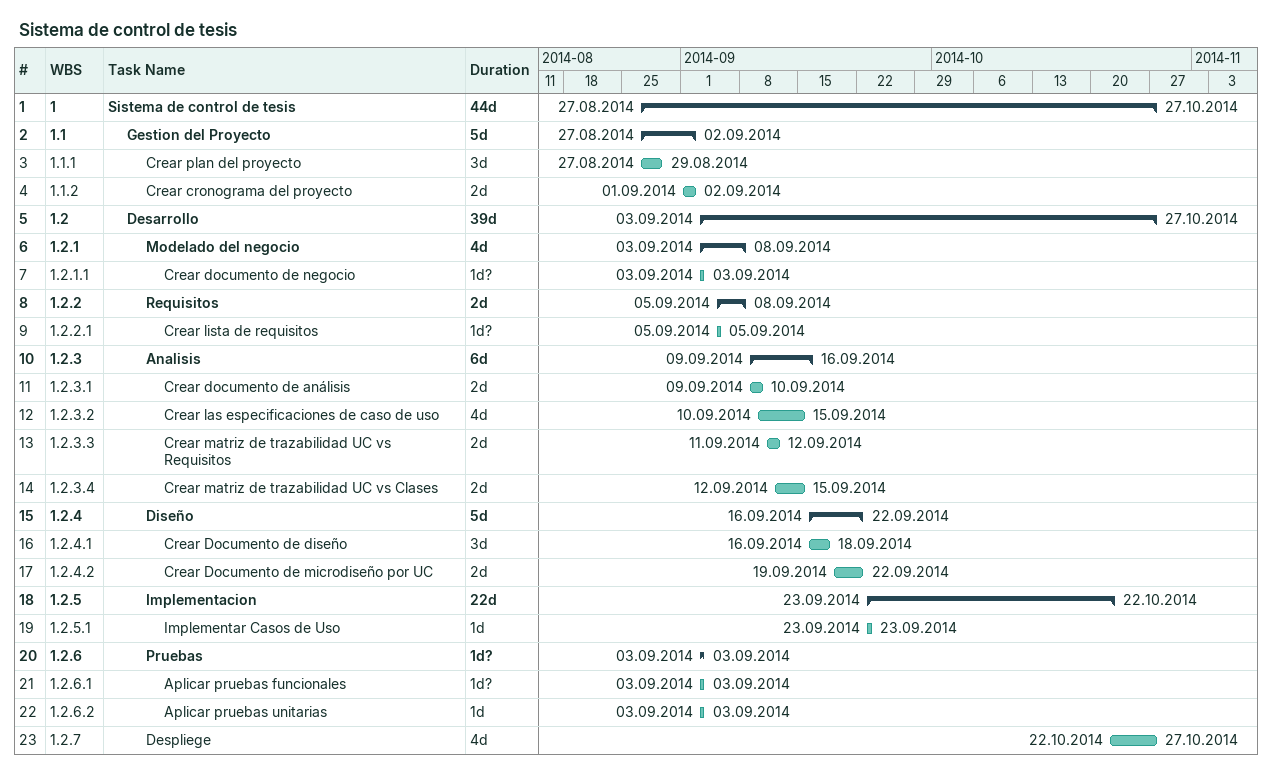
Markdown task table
Sistema de control de tesis

| ID | WBS | Task | Duration | Start | Finish |
|---|---|---|---|---|---|
| 1 | 1 | **Sistema de control de tesis** | 44d | 2014-08-27 | 2014-10-27 |
| 2 | 1.1 | **Gestion del Proyecto** | 5d | 2014-08-27 | 2014-09-02 |
| 3 | 1.1.1 | Crear plan del proyecto | 3d | 2014-08-27 | 2014-08-29 |
| 4 | 1.1.2 | Crear cronograma del proyecto | 2d | 2014-09-01 | 2014-09-02 |
| 5 | 1.2 | **Desarrollo** | 39d | 2014-09-03 | 2014-10-27 |
| 6 | 1.2.1 | **Modelado del negocio** | 4d | 2014-09-03 | 2014-09-08 |
| 7 | 1.2.1.1 | Crear documento de negocio | 1d? | 2014-09-03 | 2014-09-03 |
| 8 | 1.2.2 | **Requisitos** | 2d | 2014-09-05 | 2014-09-08 |
| 9 | 1.2.2.1 | Crear lista de requisitos | 1d? | 2014-09-05 | 2014-09-05 |
| 10 | 1.2.3 | **Analisis** | 6d | 2014-09-09 | 2014-09-16 |
| 11 | 1.2.3.1 | Crear documento de análisis | 2d | 2014-09-09 | 2014-09-10 |
| 12 | 1.2.3.2 | Crear las especificaciones de caso de uso | 4d | 2014-09-10 | 2014-09-15 |
| 13 | 1.2.3.3 | Crear matriz de trazabilidad UC vs Requisitos | 2d | 2014-09-11 | 2014-09-12 |
| 14 | 1.2.3.4 | Crear matriz de trazabilidad UC vs Clases | 2d | 2014-09-12 | 2014-09-15 |
| 15 | 1.2.4 | **Diseño** | 5d | 2014-09-16 | 2014-09-22 |
| 16 | 1.2.4.1 | Crear Documento de diseño | 3d | 2014-09-16 | 2014-09-18 |
| 17 | 1.2.4.2 | Crear Documento de microdiseño por UC | 2d | 2014-09-19 | 2014-09-22 |
| 18 | 1.2.5 | **Implementacion** | 22d | 2014-09-23 | 2014-10-22 |
| 19 | 1.2.5.1 | Implementar Casos de Uso | 1d | 2014-09-23 | 2014-09-23 |
| 20 | 1.2.6 | **Pruebas** | 1d? | 2014-09-03 | 2014-09-03 |
| 21 | 1.2.6.1 | Aplicar pruebas funcionales | 1d? | 2014-09-03 | 2014-09-03 |
| 22 | 1.2.6.2 | Aplicar pruebas unitarias | 1d | 2014-09-03 | 2014-09-03 |
| 23 | 1.2.7 | Despliege | 4d | 2014-10-22 | 2014-10-27 |
